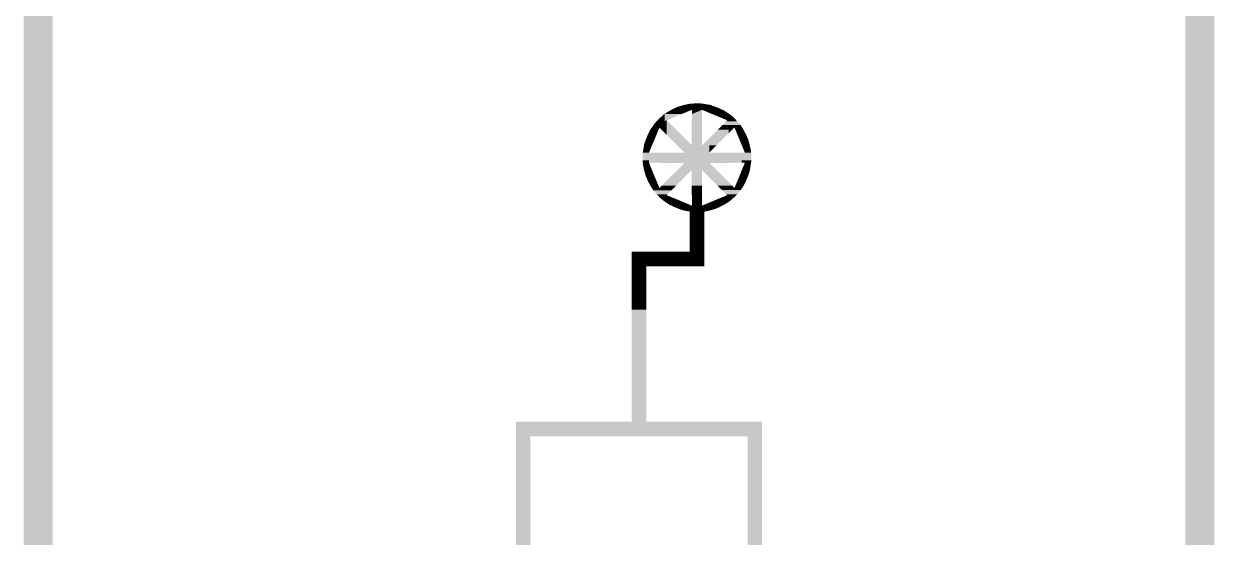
# Model space of a CAD drawing. Extents: x -40166 to 40284, y -45890 to 44060.
# Drawn here: x -8066 to 159, y 18012 to 21560 of the extents above; entities that cross this region are included whole.
import ezdxf

# ---------------------------------------------------------------- set-up
doc = ezdxf.new("R2010")
doc.units = 0
for name, color, linetype in [('10', 12, 'CONTINUOUS'), ('11', 13, 'CONTINUOUS'), ('12', 14, 'CONTINUOUS'), ('13', 15, 'CONTINUOUS'), ('14', 16, 'CONTINUOUS'), ('15', 17, 'CONTINUOUS'), ('16', 18, 'CONTINUOUS'), ('17', 19, 'CONTINUOUS'), ('18', 20, 'CONTINUOUS'), ('19', 21, 'CONTINUOUS'), ('20', 22, 'CONTINUOUS'), ('21', 23, 'CONTINUOUS'), ('22', 24, 'CONTINUOUS'), ('23', 25, 'CONTINUOUS'), ('24', 26, 'CONTINUOUS'), ('25', 27, 'CONTINUOUS'), ('26', 28, 'CONTINUOUS'), ('27', 29, 'CONTINUOUS'), ('28', 30, 'CONTINUOUS'), ('29', 31, 'CONTINUOUS'), ('3', 6, 'CONTINUOUS'), ('30', 32, 'CONTINUOUS'), ('31', 33, 'CONTINUOUS'), ('32', 34, 'CONTINUOUS'), ('33', 35, 'CONTINUOUS'), ('34', 36, 'CONTINUOUS'), ('35', 37, 'CONTINUOUS'), ('36', 38, 'CONTINUOUS'), ('37', 39, 'CONTINUOUS'), ('38', 40, 'CONTINUOUS'), ('39', 41, 'CONTINUOUS'), ('40', 42, 'CONTINUOUS'), ('41', 43, 'CONTINUOUS'), ('42', 44, 'CONTINUOUS'), ('43', 45, 'CONTINUOUS'), ('44', 46, 'CONTINUOUS'), ('45', 47, 'CONTINUOUS'), ('46', 48, 'CONTINUOUS'), ('47', 49, 'CONTINUOUS'), ('48', 50, 'CONTINUOUS'), ('49', 51, 'CONTINUOUS'), ('5', 7, 'CONTINUOUS'), ('50', 52, 'CONTINUOUS'), ('6', 8, 'CONTINUOUS'), ('7', 9, 'CONTINUOUS'), ('8', 10, 'CONTINUOUS'), ('9', 11, 'CONTINUOUS'), ('L1D0_square', 2, 'CONTINUOUS'), ('L2D0_round', 3, 'CONTINUOUS')]:
    doc.layers.add(name, color=color, linetype=linetype)

# ---------------------------------------------------------------- blocks, each defined once
blk = doc.blocks.new('flow-inlet')
at = {"layer": 'L1D0_square'}
for points in [[(-225, 302), (-193, 322), (-161, 302), (-161, 339)], [(-161, 339), (-126, 354), (-91, 339), (-91, 364)], [(-161, 302), (-161, 339), (-105, 302), (-105, 339)], [(-105, 302), (-105, 339), (-35, 331), (-35, 339)], [(-91, 364), (-55, 372), (-18, 364), (-18, 375)], [(-91, 339), (-91, 364), (-18, 339), (-18, 364)], [(-35, 302), (-35, 339), (-18, 309), (-18, 339)], [(-18, 309), (-18, 375), (19, 324), (19, 376)], [(-18, 193), (-18, 309), (36, 193), (35, 331)], [(19, 324), (19, 376), (35, 331), (35, 374)], [(55, 323), (35, 331), (55, 371), (35, 374)], [(55, 353), (55, 371), (126, 353), (91, 365)], [(55, 323), (55, 353), (126, 323), (126, 353)], [(126, 323), (126, 353), (193, 323), (160, 339)], [(-304, 219), (-302, 224), (-222, 253), (-279, 253)], [(-279, 253), (-252, 278), (-222, 253), (-222, 278)], [(-209, 159), (-259, 209), (-209, 259), (-259, 238)], [(-252, 278), (-225, 302), (-222, 278), (-222, 302)], [(-222, 253), (-222, 302), (-105, 302)], [(-86, 36), (-209, 159), (-86, 137), (-209, 259)], [(-36, 137), (-35, 302), (-18, 137), (-18, 309)], [(126, 293), (55, 323), (126, 323)], [(126, 302), (126, 323), (224, 302), (193, 323)], [(161, 279), (126, 293), (161, 302), (126, 302)], [(161, 279), (161, 302), (253, 279), (224, 302)], [(209, 259), (161, 279), (209, 279)], [(175, 225), (202, 252), (302, 225), (278, 252)], [(202, 252), (209, 259), (209, 252)], [(209, 252), (209, 279), (278, 252), (253, 279)], [(-339, 160), (-330, 179), (-279, 160), (-259, 209)], [(-330, 179), (-323, 193), (-259, 209), (-311, 209)], [(-311, 209), (-304, 219), (-259, 209), (-259, 238)], [(-18, 86), (-18, 193), (36, 86), (36, 193)], [(88, 138), (220, 193), (188, 138), (220, 170)], [(88, 138), (143, 193), (220, 193)], [(143, 193), (175, 225), (220, 193), (220, 225)], [(220, 193), (220, 225), (259, 209), (259, 225)], [(220, 193), (259, 209), (243, 193)], [(220, 170), (220, 193), (243, 193)], [(266, 193), (259, 209), (266, 225), (259, 225)], [(266, 193), (266, 225), (322, 193), (302, 225)], [(279, 161), (266, 193), (339, 161), (322, 193)], [(-371, 55), (-365, 91), (-323, 55), (-308, 91)], [(-365, 91), (-353, 126), (-308, 91), (-293, 126)], [(-353, 126), (-339, 160), (-293, 126), (-279, 160)], [(-86, -18), (-86, 137), (-36, -18), (-36, 87)], [(-36, -18), (-36, 137), (-18, -18), (-18, 137)], [(-18, 35), (-18, 86), (86, 35), (86, 86)], [(36, 86), (88, 138), (136, 86), (188, 138)], [(86, 36), (86, 86), (136, 86)], [(294, 126), (279, 161), (354, 126), (339, 161)], [(308, 91), (294, 126), (364, 91), (354, 126)], [(323, 55), (308, 91), (372, 55), (364, 91)], [(-375, -18), (-376, 19), (-374, -18), (-374, 35)], [(-374, 35), (-371, 55), (-331, 35), (-323, 55)], [(-374, -18), (-374, 35), (-209, -18), (-209, 35)], [(-209, -18), (-209, 35), (-86, -18), (-86, 36)], [(-18, -18), (-18, 35), (220, -18), (220, 35)], [(86, 35), (86, 36), (220, 35)], [(220, 18), (220, 35), (375, 18), (374, 35)], [(220, -18), (220, 18), (376, -18), (375, 18)], [(331, 35), (323, 55), (374, 35), (372, 55)], [(-374, -35), (-375, -18), (-331, -35), (-331, -18)], [(-372, -52), (-374, -35), (-324, -52), (-331, -35)], [(-372, -55), (-372, -52), (-323, -55), (-324, -52)], [(-364, -91), (-372, -55), (-308, -91), (-323, -55)], [(-136, -36), (-331, -35), (-136, -18), (-331, -18)], [(-136, -36), (-136, -18), (18, -36), (18, -18)], [(-136, -86), (-86, -36), (18, -86), (18, -36)], [(18, -35), (18, -18), (308, -35), (308, -18)], [(18, -36), (18, -35), (136, -36), (136, -35)], [(18, -86), (18, -36), (136, -86), (86, -36)], [(136, -36), (136, -35), (331, -35)], [(308, -35), (308, -18), (374, -35), (374, -18)], [(308, -91), (323, -55), (365, -91), (371, -55)], [(323, -55), (331, -35), (371, -55), (374, -35)], [(374, -35), (374, -18), (376, -19), (376, -18)], [(-354, -126), (-364, -91), (-294, -126), (-308, -91)], [(-339, -161), (-354, -126), (-279, -161), (-294, -126)], [(-322, -193), (-339, -161), (-266, -193), (-279, -161)], [(-243, -193), (-208, -157), (-143, -193), (-107, -157)], [(-208, -157), (-136, -86), (-107, -157), (-36, -86)], [(-36, -193), (-36, -86), (18, -193), (18, -86)], [(18, -193), (18, -86), (36, -193), (36, -86)], [(143, -193), (36, -86), (243, -193), (136, -86)], [(266, -193), (280, -160), (323, -193), (339, -160)], [(280, -160), (294, -126), (339, -160), (353, -126)], [(294, -126), (308, -91), (353, -126), (365, -91)], [(-302, -225), (-322, -193), (-266, -225), (-266, -193)], [(-278, -252), (-302, -225), (-202, -252), (-175, -225)], [(-266, -225), (-266, -193), (-259, -225), (-259, -209)], [(-259, -225), (-259, -209), (-243, -225), (-243, -193)], [(-243, -225), (-243, -193), (-175, -225), (-143, -193)], [(-35, -279), (-36, -193), (18, -279), (18, -193)], [(18, -278), (18, -193), (35, -278), (36, -193)], [(174, -224), (143, -193), (243, -224), (243, -193)], [(203, -253), (174, -224), (279, -253), (302, -224)], [(243, -224), (243, -193), (259, -224), (259, -209)], [(259, -224), (259, -209), (266, -224), (266, -193)], [(266, -224), (266, -193), (302, -224), (323, -193)], [(-253, -279), (-278, -252), (-209, -279), (-209, -252)], [(-224, -302), (-253, -279), (-161, -302), (-161, -279)], [(-193, -323), (-224, -302), (-126, -323), (-126, -302)], [(-209, -259), (-209, -252), (-202, -252)], [(-209, -279), (-209, -259), (-161, -279)], [(-126, -353), (-160, -339), (-126, -323), (-193, -323)], [(-161, -302), (-161, -279), (-126, -302), (-126, -293)], [(-126, -323), (-126, -293), (-55, -323)], [(-126, -353), (-126, -323), (-55, -353), (-55, -323)], [(-35, -374), (-55, -371), (-35, -331), (-55, -323)], [(-19, -376), (-35, -374), (-19, -279), (-35, -279)], [(-19, -376), (-19, -279), (18, -375), (18, -279)], [(18, -375), (18, -278), (35, -374), (35, -278)], [(35, -374), (35, -331), (55, -372), (55, -323)], [(55, -323), (126, -293), (126, -323)], [(55, -354), (55, -323), (126, -354), (126, -323)], [(126, -302), (126, -293), (163, -302), (163, -278)], [(126, -322), (126, -302), (193, -322), (225, -302)], [(126, -354), (126, -322), (161, -339), (193, -322)], [(163, -278), (209, -259), (209, -278)], [(163, -302), (163, -278), (225, -302), (252, -278)], [(209, -259), (203, -253), (209, -253)], [(209, -278), (209, -253), (252, -278), (279, -253)], [(-55, -371), (-91, -365), (-55, -353), (-126, -353)], [(55, -372), (55, -354), (91, -364), (126, -354)]]:
    blk.add_solid(points, dxfattribs=at)
blk = doc.blocks.new('device')
at = {"layer": '10'}
for points in [[(-224, 1734), (-224, 1735), (476, 1734), (476, 1735)], [(-224, 1716), (-224, 1717), (476, 1716), (476, 1717)]]:
    blk.add_solid(points, dxfattribs=at)
at = {"layer": '11'}
for points in [[(-224, 1735), (-224, 1736), (476, 1735), (476, 1736)], [(-224, 1715), (-224, 1716), (476, 1715), (476, 1716)]]:
    blk.add_solid(points, dxfattribs=at)
at = {"layer": '12'}
for points in [[(-224, 1736), (-224, 1737), (476, 1736), (476, 1737)], [(-224, 1714), (-224, 1715), (476, 1714), (476, 1715)]]:
    blk.add_solid(points, dxfattribs=at)
at = {"layer": '13'}
for points in [[(-224, 1737), (-224, 1738), (476, 1737), (476, 1738)], [(-224, 1713), (-224, 1714), (476, 1713), (476, 1714)]]:
    blk.add_solid(points, dxfattribs=at)
at = {"layer": '14'}
for points in [[(-224, 1738), (-224, 1739), (476, 1738), (476, 1739)], [(-224, 1712), (-224, 1713), (476, 1712), (476, 1713)]]:
    blk.add_solid(points, dxfattribs=at)
at = {"layer": '15'}
for points in [[(-224, 1739), (-224, 1740), (476, 1739), (476, 1740)], [(-224, 1711), (-224, 1712), (476, 1711), (476, 1712)]]:
    blk.add_solid(points, dxfattribs=at)
at = {"layer": '16'}
for points in [[(-224, 1740), (-224, 1741), (476, 1740), (476, 1741)], [(-224, 1710), (-224, 1711), (476, 1710), (476, 1711)]]:
    blk.add_solid(points, dxfattribs=at)
at = {"layer": '17'}
for points in [[(-224, 1741), (-224, 1742), (476, 1741), (476, 1742)], [(-224, 1709), (-224, 1710), (476, 1709), (476, 1710)]]:
    blk.add_solid(points, dxfattribs=at)
at = {"layer": '18'}
for points in [[(-224, 1742), (-224, 1743), (476, 1742), (476, 1743)], [(-224, 1708), (-224, 1709), (476, 1708), (476, 1709)]]:
    blk.add_solid(points, dxfattribs=at)
at = {"layer": '19'}
for points in [[(-224, 1743), (-224, 1744), (476, 1743), (476, 1744)], [(-224, 1707), (-224, 1708), (476, 1707), (476, 1708)]]:
    blk.add_solid(points, dxfattribs=at)
at = {"layer": '20'}
for points in [[(-224, 1744), (-224, 1745), (476, 1744), (476, 1745)], [(-224, 1706), (-224, 1707), (476, 1706), (476, 1707)]]:
    blk.add_solid(points, dxfattribs=at)
at = {"layer": '21'}
for points in [[(-224, 1745), (-224, 1746), (476, 1745), (476, 1746)], [(-224, 1705), (-224, 1706), (476, 1705), (476, 1706)]]:
    blk.add_solid(points, dxfattribs=at)
at = {"layer": '22'}
for points in [[(-224, 1746), (-224, 1747), (476, 1746), (476, 1747)], [(-224, 1704), (-224, 1705), (476, 1704), (476, 1705)]]:
    blk.add_solid(points, dxfattribs=at)
at = {"layer": '23'}
for points in [[(-224, 1747), (-224, 1748), (476, 1747), (476, 1748)], [(-224, 1703), (-224, 1704), (476, 1703), (476, 1704)]]:
    blk.add_solid(points, dxfattribs=at)
at = {"layer": '24'}
for points in [[(-224, 1748), (-224, 1749), (476, 1748), (476, 1749)], [(-224, 1702), (-224, 1703), (476, 1702), (476, 1703)]]:
    blk.add_solid(points, dxfattribs=at)
at = {"layer": '25'}
for points in [[(-224, 1749), (-224, 1750), (476, 1749), (476, 1750)], [(-224, 1701), (-224, 1702), (476, 1701), (476, 1702)]]:
    blk.add_solid(points, dxfattribs=at)
at = {"layer": '26'}
for points in [[(-224, 1750), (-224, 1751), (476, 1750), (476, 1751)], [(-224, 1700), (-224, 1701), (476, 1700), (476, 1701)]]:
    blk.add_solid(points, dxfattribs=at)
at = {"layer": '27'}
for points in [[(-224, 1751), (-224, 1752), (476, 1751), (476, 1752)], [(-224, 1699), (-224, 1700), (476, 1699), (476, 1700)]]:
    blk.add_solid(points, dxfattribs=at)
at = {"layer": '28'}
for points in [[(-224, 1752), (-224, 1753), (476, 1752), (476, 1753)], [(-224, 1698), (-224, 1699), (476, 1698), (476, 1699)]]:
    blk.add_solid(points, dxfattribs=at)
at = {"layer": '29'}
for points in [[(-224, 1753), (-224, 1754), (476, 1753), (476, 1754)], [(-224, 1697), (-224, 1698), (476, 1697), (476, 1698)]]:
    blk.add_solid(points, dxfattribs=at)
at = {"layer": '3'}
for points in [[(-224, 1726), (-224, 1728), (476, 1726), (476, 1728)], [(-224, 1723), (-224, 1725), (476, 1723), (476, 1725)]]:
    blk.add_solid(points, dxfattribs=at)
at = {"layer": '30'}
for points in [[(-224, 1754), (-224, 1755), (476, 1754), (476, 1755)], [(-224, 1696), (-224, 1697), (476, 1696), (476, 1697)]]:
    blk.add_solid(points, dxfattribs=at)
at = {"layer": '31'}
for points in [[(-224, 1755), (-224, 1756), (476, 1755), (476, 1756)], [(-224, 1695), (-224, 1696), (476, 1695), (476, 1696)]]:
    blk.add_solid(points, dxfattribs=at)
at = {"layer": '32'}
for points in [[(-224, 1756), (-224, 1757), (476, 1756), (476, 1757)], [(-224, 1694), (-224, 1695), (476, 1694), (476, 1695)]]:
    blk.add_solid(points, dxfattribs=at)
at = {"layer": '33'}
for points in [[(-224, 1757), (-224, 1758), (476, 1757), (476, 1758)], [(-224, 1693), (-224, 1694), (476, 1693), (476, 1694)]]:
    blk.add_solid(points, dxfattribs=at)
at = {"layer": '34'}
for points in [[(-224, 1758), (-224, 1759), (476, 1758), (476, 1759)], [(-224, 1692), (-224, 1693), (476, 1692), (476, 1693)]]:
    blk.add_solid(points, dxfattribs=at)
at = {"layer": '35'}
for points in [[(-224, 1759), (-224, 1760), (476, 1759), (476, 1760)], [(-224, 1691), (-224, 1692), (476, 1691), (476, 1692)]]:
    blk.add_solid(points, dxfattribs=at)
at = {"layer": '36'}
for points in [[(-224, 1760), (-224, 1761), (476, 1760), (476, 1761)], [(-224, 1690), (-224, 1691), (476, 1690), (476, 1691)]]:
    blk.add_solid(points, dxfattribs=at)
at = {"layer": '37'}
for points in [[(-224, 1761), (-224, 1762), (476, 1761), (476, 1762)], [(-224, 1689), (-224, 1690), (476, 1689), (476, 1690)]]:
    blk.add_solid(points, dxfattribs=at)
at = {"layer": '38'}
for points in [[(-224, 1762), (-224, 1763), (476, 1762), (476, 1763)], [(-224, 1688), (-224, 1689), (476, 1688), (476, 1689)]]:
    blk.add_solid(points, dxfattribs=at)
at = {"layer": '39'}
for points in [[(-224, 1763), (-224, 1764), (476, 1763), (476, 1764)], [(-224, 1687), (-224, 1688), (476, 1687), (476, 1688)]]:
    blk.add_solid(points, dxfattribs=at)
at = {"layer": '40'}
for points in [[(-224, 1764), (-224, 1765), (476, 1764), (476, 1765)], [(-224, 1686), (-224, 1687), (476, 1686), (476, 1687)]]:
    blk.add_solid(points, dxfattribs=at)
at = {"layer": '41'}
for points in [[(-224, 1765), (-224, 1766), (476, 1765), (476, 1766)], [(-224, 1685), (-224, 1686), (476, 1685), (476, 1686)]]:
    blk.add_solid(points, dxfattribs=at)
at = {"layer": '42'}
for points in [[(-224, 1766), (-224, 1767), (476, 1766), (476, 1767)], [(-224, 1684), (-224, 1685), (476, 1684), (476, 1685)]]:
    blk.add_solid(points, dxfattribs=at)
at = {"layer": '43'}
for points in [[(-224, 1767), (-224, 1768), (476, 1767), (476, 1768)], [(-224, 1683), (-224, 1684), (476, 1683), (476, 1684)]]:
    blk.add_solid(points, dxfattribs=at)
at = {"layer": '44'}
for points in [[(-224, 1768), (-224, 1769), (476, 1768), (476, 1769)], [(-224, 1682), (-224, 1683), (476, 1682), (476, 1683)]]:
    blk.add_solid(points, dxfattribs=at)
at = {"layer": '45'}
for points in [[(-224, 1769), (-224, 1770), (476, 1769), (476, 1770)], [(-224, 1681), (-224, 1682), (476, 1681), (476, 1682)]]:
    blk.add_solid(points, dxfattribs=at)
at = {"layer": '46'}
for points in [[(-224, 1770), (-224, 1771), (476, 1770), (476, 1771)], [(-224, 1680), (-224, 1681), (476, 1680), (476, 1681)]]:
    blk.add_solid(points, dxfattribs=at)
at = {"layer": '47'}
for points in [[(-224, 1771), (-224, 1772), (476, 1771), (476, 1772)], [(-224, 1679), (-224, 1680), (476, 1679), (476, 1680)]]:
    blk.add_solid(points, dxfattribs=at)
at = {"layer": '48'}
for points in [[(-224, 1772), (-224, 1773), (476, 1772), (476, 1773)], [(-224, 1678), (-224, 1679), (476, 1678), (476, 1679)]]:
    blk.add_solid(points, dxfattribs=at)
at = {"layer": '49'}
for points in [[(-224, 1773), (-224, 1774), (476, 1773), (476, 1774)], [(-224, 1677), (-224, 1678), (476, 1677), (476, 1678)]]:
    blk.add_solid(points, dxfattribs=at)
at = {"layer": '5'}
for points in [[(-224, 1728), (-224, 1730), (476, 1728), (476, 1730)], [(-224, 1721), (-224, 1723), (476, 1721), (476, 1723)]]:
    blk.add_solid(points, dxfattribs=at)
at = {"layer": '50'}
for points in [[(-224, 1774), (-224, 1775), (476, 1774), (476, 1775)], [(-224, 1676), (-224, 1677), (476, 1676), (476, 1677)], [(-224, 1675), (-224, 1676), (476, 1675), (476, 1676)]]:
    blk.add_solid(points, dxfattribs=at)
at = {"layer": '6'}
for points in [[(-224, 1730), (-224, 1731), (476, 1730), (476, 1731)], [(-224, 1720), (-224, 1721), (476, 1720), (476, 1721)]]:
    blk.add_solid(points, dxfattribs=at)
at = {"layer": '7'}
for points in [[(-224, 1731), (-224, 1732), (476, 1731), (476, 1732)], [(-224, 1719), (-224, 1720), (476, 1719), (476, 1720)]]:
    blk.add_solid(points, dxfattribs=at)
at = {"layer": '8'}
for points in [[(-224, 1732), (-224, 1733), (476, 1732), (476, 1733)], [(-224, 1718), (-224, 1719), (476, 1718), (476, 1719)]]:
    blk.add_solid(points, dxfattribs=at)
at = {"layer": '9'}
for points in [[(-224, 1733), (-224, 1734), (476, 1733), (476, 1734)], [(-224, 1717), (-224, 1718), (476, 1717), (476, 1718)]]:
    blk.add_solid(points, dxfattribs=at)
at = {"layer": 'L1D0_square', "const_width": 100}
blk.add_lwpolyline([(126, 2550), (126, 2900), (526, 2900), (526, 3250)], dxfattribs=at)
at = {"layer": 'L1D0_square'}
for points in [[(-4125, -9075), (-4125, 8975), (-4025, -9075), (-4025, 8975)], [(4000, -8975), (4000, 8975), (4100, -8975), (4100, 8975)], [(76, 1675), (76, 2575), (176, 1675), (176, 2575)], [(-724, 875), (-724, 1775), (-624, 875), (-624, 1775)], [(-724, 1675), (-724, 1775), (-124, 1675), (-124, 1775)], [(376, 1675), (376, 1775), (976, 1675), (976, 1775)], [(876, 875), (876, 1775), (976, 875), (976, 1775)]]:
    blk.add_solid(points, dxfattribs=at)
at = {"layer": 'L2D0_round'}
blk.add_solid([(-224, 1675), (-224, 1775), (476, 1675), (476, 1775)], dxfattribs=at)
blk.add_blockref('flow-inlet', (526, 3600))

msp = doc.modelspace()

# ---------------------------------------------------------------- block references
for p in [(-11966, 17035), (-3941, 17035), (4084, 17035)]:
    msp.add_blockref('device', p)

doc.saveas('drawing.dxf')
